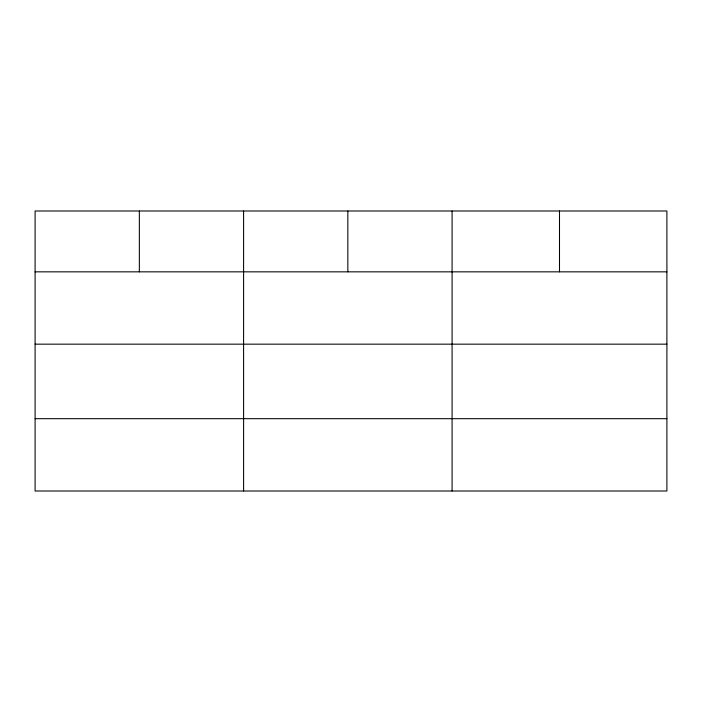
<?xml version="1.0" encoding="UTF-8"?>
<svg xmlns="http://www.w3.org/2000/svg" width="702" height="702" viewBox="0 0 702 702"><rect width="100%" height="100%" fill="white"/><g stroke="black" fill="none" stroke-linecap="round" stroke-linejoin="round"><path stroke-width="1.05" d="M666.9 344.164L666.9 210.995L35.1 210.995L35.1 491.005L666.9 491.005L666.9 344.164L35.1 344.164M35.1 271.841L666.9 271.841M35.1 418.682L666.9 418.682M559.494 210.995L559.494 271.841M452.088 210.995L452.088 491.005M347.841 210.995L347.841 271.841M243.594 210.995L243.594 491.005M139.347 210.995L139.347 271.841"/></g></svg>
